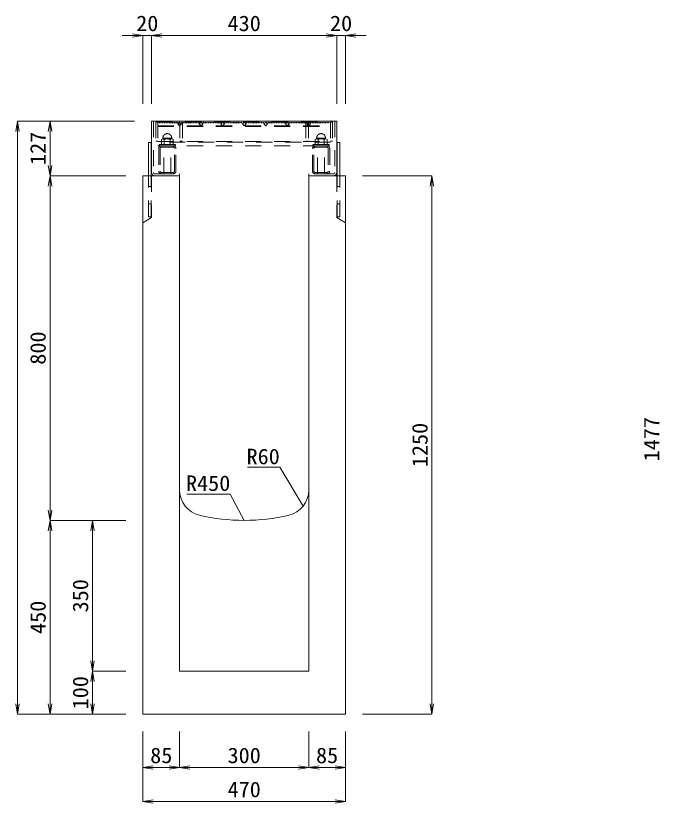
# Model space of a CAD drawing. Units: millimetres at full size; some dimension numbers follow another scale. Extents: x -734 to 58102, y 49499 to 87169.
# Drawn here: x 20780 to 22274, y 64844 to 66672 of the extents above; entities that cross this region are included whole.
import ezdxf
from ezdxf.enums import TextEntityAlignment as Align

# ---------------------------------------------------------------- set-up
doc = ezdxf.new("R2010")
doc.units = ezdxf.units.MM
doc.header["$LTSCALE"] = 50
doc.linetypes.add('USER1', pattern=[1.35, 0.75, -0.6])
for name, color, linetype, lineweight in [('寸法線', 7, 'Continuous', 13), ('引出線', 4, 'Continuous', 13), ('本体', 2, 'Continuous', 20), ('ｸﾞﾚｰﾁﾝｸﾞ', 7, 'USER1', 9)]:
    doc.layers.add(name, color=color, linetype=linetype, lineweight=lineweight)
doc.styles.add('ＭＳ 明朝', font='')
doc.styles.get('ＭＳ 明朝').set_extended_font_data('MS Mincho')

# ---------------------------------------------------------------- blocks, each defined once
blk = doc.blocks.new('open_arrow')
at = {"color": 0, "linetype": 'Continuous', "lineweight": -2}
blk.add_lwpolyline([(7.5, 1.25), (0, 0), (7.5, -1.25)], dxfattribs=at)

msp = doc.modelspace()

# ---------------------------------------------------------------- linework, layer by layer
at = {"layer": '寸法線'}
for p, q in [((21143.55, 66626.28), (21027.55, 66626.28)), ((21075.55, 66467.56), (21075.55, 66626.28)), ((21095.55, 66626.28), (21525.55, 66626.28)), ((21095.55, 66467.56), (21095.55, 66626.28)), ((21095.55, 66467.56), (21095.55, 66626.28)), ((21477.55, 66626.28), (21593.55, 66626.28)), ((21525.55, 66467.56), (21525.55, 66626.28)), ((21525.55, 66467.56), (21525.55, 66626.28)), ((21545.55, 66467.56), (21545.55, 66626.28)), ((20784.19, 65050.54), (20784.19, 66427.54)), ((21055.53, 66427.54), (20784.19, 66427.54)), ((20859.74, 66427.54), (20859.74, 66300.54)), ((21055.53, 66427.54), (20859.74, 66427.54)), ((20859.74, 66300.54), (20859.74, 65500.54)), ((21035.53, 66300.54), (20859.74, 66300.54)), ((21035.53, 66300.54), (20859.74, 66300.54)), ((21585.57, 66300.54), (21746.37, 66300.54)), ((21746.37, 66300.54), (21746.37, 65050.54)), ((21035.53, 65500.54), (20859.74, 65500.54)), ((20859.74, 65500.54), (20859.74, 65050.54)), ((21035.53, 65500.54), (20859.74, 65500.54)), ((20958.34, 65150.54), (20958.34, 65500.54)), ((21035.53, 65500.54), (20958.34, 65500.54)), ((21035.53, 65150.54), (20958.34, 65150.54)), ((20958.34, 65050.54), (20958.34, 65150.54)), ((21035.53, 65150.54), (20958.34, 65150.54)), ((21035.53, 65050.54), (20784.19, 65050.54)), ((21035.53, 65050.54), (20859.74, 65050.54)), ((21035.53, 65050.54), (20958.34, 65050.54)), ((21585.57, 65050.54), (21746.37, 65050.54)), ((21075.55, 65010.52), (21075.55, 64847.95)), ((21075.55, 65010.52), (21075.55, 64927)), ((21160.55, 65010.52), (21160.55, 64927)), ((21160.55, 65010.52), (21160.55, 64927)), ((21460.55, 65010.52), (21460.55, 64927)), ((21460.55, 65010.52), (21460.55, 64927)), ((21545.55, 65010.52), (21545.55, 64847.95)), ((21545.55, 65010.52), (21545.55, 64927)), ((21075.55, 64927), (21160.55, 64927)), ((21160.55, 64927), (21460.55, 64927)), ((21460.55, 64927), (21545.55, 64927)), ((21075.55, 64847.95), (21545.55, 64847.95))]:
    msp.add_line(p, q, dxfattribs=at)
at = {"layer": '引出線'}
for points in [[(21447.62, 65533.86), (21393.21, 65623.75), (21318.54, 65623.75)], [(21310.55, 65500.54), (21278.33, 65561.69), (21177.32, 65561.69)]]:
    msp.add_lwpolyline(points, dxfattribs=at)
at = {"layer": '本体'}
for p, q in [((21075.55, 66300.54), (21075.55, 65050.54)), ((21075.55, 66300.54), (21160.55, 66300.54)), ((21160.55, 65571.07), (21160.55, 66300.54)), ((21460.55, 65571.07), (21460.55, 66300.54)), ((21460.55, 66300.54), (21545.55, 66300.54)), ((21545.55, 65050.54), (21545.55, 66300.54)), ((21160.55, 65571.07), (21160.55, 65150.54)), ((21460.55, 65571.07), (21460.55, 65150.54)), ((21160.55, 65150.54), (21460.55, 65150.54)), ((21075.55, 65050.54), (21545.55, 65050.54))]:
    msp.add_line(p, q, dxfattribs=at)
at = {"layer": '本体', "linetype": 'USER1', "lineweight": 9}
for p, q in [((21095.56, 66300.54), (21095.56, 66203.54)), ((21525.56, 66300.54), (21525.56, 66203.54)), ((21075.56, 66191.04), (21095.56, 66203.54)), ((21545.56, 66191.04), (21525.56, 66203.54))]:
    msp.add_line(p, q, dxfattribs=at)
at = {"layer": '本体'}
for centre, radius, start, end in [((21220.55, 65571.07), 60, 180, 256.65785), ((21400.55, 65571.07), 60, 283.34237, 0), ((21310.55, 65950.54), 450, 256.65777, 283.34225)]:
    msp.add_arc(centre, radius, start, end, dxfattribs=at)
at = {"layer": 'ｸﾞﾚｰﾁﾝｸﾞ', "linetype": 'Continuous'}
for p, q in [((21095.55, 66427.54), (21525.55, 66427.54)), ((21095.55, 66308.17), (21095.55, 66427.54)), ((21525.55, 66300.54), (21525.55, 66427.54)), ((21094.55, 66377.54), (21088.55, 66377.54)), ((21088.55, 66300.54), (21088.55, 66377.54)), ((21094.55, 66300.54), (21094.55, 66377.54)), ((21526.55, 66377.54), (21532.55, 66377.54)), ((21526.55, 66300.54), (21526.55, 66377.54)), ((21532.55, 66300.54), (21532.55, 66377.54))]:
    msp.add_line(p, q, dxfattribs=at)
at = {"layer": 'ｸﾞﾚｰﾁﾝｸﾞ'}
for p, q in [((21100.05, 66427.54), (21100.05, 66308.04)), ((21105.55, 66425.04), (21105.55, 66381.04)), ((21110.05, 66425.04), (21110.05, 66381.04)), ((21110.05, 66425.04), (21110.05, 66370.04)), ((21110.05, 66416.54), (21511.05, 66416.54)), ((21110.05, 66415.04), (21511.05, 66415.04)), ((21113.25, 66425.04), (21114.15, 66422.94)), ((21114.15, 66422.94), (21115.05, 66425.04)), ((21117.05, 66425.04), (21117.95, 66422.94)), ((21117.95, 66422.94), (21118.85, 66425.04)), ((21120.85, 66425.04), (21121.75, 66422.94)), ((21121.75, 66422.94), (21122.65, 66425.04)), ((21124.65, 66425.04), (21125.55, 66422.94)), ((21125.55, 66422.94), (21126.45, 66425.04)), ((21128.45, 66425.04), (21129.35, 66422.94)), ((21129.35, 66422.94), (21130.25, 66425.04)), ((21132.25, 66425.04), (21133.15, 66422.94)), ((21133.15, 66422.94), (21134.05, 66425.04)), ((21136.05, 66425.04), (21136.95, 66422.94)), ((21136.95, 66422.94), (21137.85, 66425.04)), ((21139.85, 66425.04), (21140.75, 66422.94)), ((21140.75, 66422.94), (21141.65, 66425.04)), ((21143.65, 66425.04), (21144.55, 66422.94)), ((21144.55, 66422.94), (21145.45, 66425.04)), ((21147.45, 66425.04), (21148.35, 66422.94)), ((21148.35, 66422.94), (21149.25, 66425.04)), ((21151.25, 66425.04), (21152.15, 66422.94)), ((21152.15, 66422.94), (21153.05, 66425.04)), ((21155.05, 66425.04), (21155.95, 66422.94)), ((21155.95, 66422.94), (21156.85, 66425.04)), ((21160.55, 66425.04), (21156.31, 66420.8)), ((21156.31, 66420.8), (21160.55, 66416.56)), ((21164.79, 66420.8), (21160.55, 66425.04)), ((21160.55, 66416.56), (21164.79, 66420.8)), ((21160.55, 66416.56), (21161.05, 66417.06)), ((21161.05, 66425.04), (21161.05, 66381.04)), ((21165.55, 66425.04), (21166.45, 66422.94)), ((21166.45, 66422.94), (21167.35, 66425.04)), ((21167.05, 66425.04), (21167.05, 66381.04)), ((21169.35, 66425.04), (21170.25, 66422.94)), ((21170.25, 66422.94), (21171.15, 66425.04)), ((21173.15, 66425.04), (21174.05, 66422.94)), ((21174.05, 66422.94), (21174.95, 66425.04)), ((21176.95, 66425.04), (21177.85, 66422.94)), ((21177.85, 66422.94), (21178.75, 66425.04)), ((21180.75, 66425.04), (21181.65, 66422.94)), ((21181.65, 66422.94), (21182.55, 66425.04)), ((21184.55, 66425.04), (21185.45, 66422.94)), ((21185.45, 66422.94), (21186.35, 66425.04)), ((21188.35, 66425.04), (21189.25, 66422.94)), ((21189.25, 66422.94), (21190.15, 66425.04)), ((21192.15, 66425.04), (21193.05, 66422.94)), ((21193.05, 66422.94), (21193.95, 66425.04)), ((21195.95, 66425.04), (21196.85, 66422.94)), ((21196.85, 66422.94), (21197.75, 66425.04)), ((21199.75, 66425.04), (21200.65, 66422.94)), ((21200.65, 66422.94), (21201.55, 66425.04)), ((21203.55, 66425.04), (21204.45, 66422.94)), ((21204.45, 66422.94), (21205.35, 66425.04)), ((21210.55, 66425.04), (21206.31, 66420.8)), ((21206.31, 66420.8), (21210.55, 66416.56)), ((21214.8, 66420.8), (21210.55, 66425.04)), ((21210.55, 66416.56), (21214.8, 66420.8)), ((21215.55, 66425.04), (21216.45, 66422.94)), ((21216.45, 66422.94), (21217.35, 66425.04)), ((21219.35, 66425.04), (21220.25, 66422.94)), ((21220.25, 66422.94), (21221.15, 66425.04)), ((21223.15, 66425.04), (21224.05, 66422.94)), ((21224.05, 66422.94), (21224.95, 66425.04)), ((21226.95, 66425.04), (21227.85, 66422.94)), ((21227.85, 66422.94), (21228.75, 66425.04)), ((21230.75, 66425.04), (21231.65, 66422.94)), ((21231.65, 66422.94), (21232.55, 66425.04)), ((21234.55, 66425.04), (21235.45, 66422.94)), ((21235.45, 66422.94), (21236.35, 66425.04)), ((21238.35, 66425.04), (21239.25, 66422.94)), ((21239.25, 66422.94), (21240.15, 66425.04)), ((21242.15, 66425.04), (21243.05, 66422.94)), ((21243.05, 66422.94), (21243.95, 66425.04)), ((21245.95, 66425.04), (21246.85, 66422.94)), ((21246.85, 66422.94), (21247.75, 66425.04)), ((21249.75, 66425.04), (21250.65, 66422.94)), ((21250.65, 66422.94), (21251.55, 66425.04)), ((21253.55, 66425.04), (21254.45, 66422.94)), ((21254.45, 66422.94), (21255.35, 66425.04)), ((21260.55, 66425.04), (21256.31, 66420.8)), ((21256.31, 66420.8), (21260.55, 66416.56)), ((21264.8, 66420.8), (21260.55, 66425.04)), ((21260.55, 66416.56), (21264.8, 66420.8)), ((21265.55, 66425.04), (21266.45, 66422.94)), ((21266.45, 66422.94), (21267.35, 66425.04)), ((21269.35, 66425.04), (21270.25, 66422.94)), ((21270.25, 66422.94), (21271.15, 66425.04)), ((21273.15, 66425.04), (21274.05, 66422.94)), ((21274.05, 66422.94), (21274.95, 66425.04)), ((21276.95, 66425.04), (21277.85, 66422.94)), ((21277.85, 66422.94), (21278.75, 66425.04)), ((21280.75, 66425.04), (21281.65, 66422.94)), ((21281.65, 66422.94), (21282.55, 66425.04)), ((21284.55, 66425.04), (21285.45, 66422.94)), ((21285.45, 66422.94), (21286.35, 66425.04)), ((21288.35, 66425.04), (21289.25, 66422.94)), ((21289.25, 66422.94), (21290.15, 66425.04)), ((21292.15, 66425.04), (21293.05, 66422.94)), ((21293.05, 66422.94), (21293.95, 66425.04)), ((21295.95, 66425.04), (21296.85, 66422.94)), ((21296.85, 66422.94), (21297.75, 66425.04)), ((21299.75, 66425.04), (21300.65, 66422.94)), ((21300.65, 66422.94), (21301.55, 66425.04)), ((21303.55, 66425.04), (21304.45, 66422.94)), ((21304.45, 66422.94), (21305.35, 66425.04)), ((21310.55, 66425.04), (21306.31, 66420.8)), ((21306.31, 66420.8), (21310.55, 66416.56)), ((21310.55, 66425.04), (21314.8, 66420.8)), ((21314.8, 66420.8), (21310.55, 66416.56)), ((21316.65, 66422.94), (21315.75, 66425.04)), ((21317.55, 66425.04), (21316.65, 66422.94)), ((21320.45, 66422.94), (21319.55, 66425.04)), ((21321.35, 66425.04), (21320.45, 66422.94)), ((21324.25, 66422.94), (21323.35, 66425.04)), ((21325.15, 66425.04), (21324.25, 66422.94)), ((21328.05, 66422.94), (21327.15, 66425.04)), ((21328.95, 66425.04), (21328.05, 66422.94)), ((21331.85, 66422.94), (21330.95, 66425.04)), ((21332.75, 66425.04), (21331.85, 66422.94)), ((21335.65, 66422.94), (21334.75, 66425.04)), ((21336.55, 66425.04), (21335.65, 66422.94)), ((21339.45, 66422.94), (21338.55, 66425.04)), ((21340.35, 66425.04), (21339.45, 66422.94)), ((21343.25, 66422.94), (21342.35, 66425.04)), ((21344.15, 66425.04), (21343.25, 66422.94)), ((21347.05, 66422.94), (21346.15, 66425.04)), ((21347.95, 66425.04), (21347.05, 66422.94)), ((21350.85, 66422.94), (21349.95, 66425.04)), ((21351.75, 66425.04), (21350.85, 66422.94)), ((21354.65, 66422.94), (21353.75, 66425.04)), ((21355.55, 66425.04), (21354.65, 66422.94)), ((21356.31, 66420.8), (21360.55, 66425.04)), ((21360.55, 66416.56), (21356.31, 66420.8)), ((21360.55, 66425.04), (21364.79, 66420.8)), ((21364.79, 66420.8), (21360.55, 66416.56)), ((21366.65, 66422.94), (21365.75, 66425.04)), ((21367.55, 66425.04), (21366.65, 66422.94)), ((21370.45, 66422.94), (21369.55, 66425.04)), ((21371.35, 66425.04), (21370.45, 66422.94)), ((21374.25, 66422.94), (21373.35, 66425.04)), ((21375.15, 66425.04), (21374.25, 66422.94)), ((21378.05, 66422.94), (21377.15, 66425.04)), ((21378.95, 66425.04), (21378.05, 66422.94)), ((21381.85, 66422.94), (21380.95, 66425.04)), ((21382.75, 66425.04), (21381.85, 66422.94)), ((21385.65, 66422.94), (21384.75, 66425.04)), ((21386.55, 66425.04), (21385.65, 66422.94)), ((21389.45, 66422.94), (21388.55, 66425.04)), ((21390.35, 66425.04), (21389.45, 66422.94)), ((21393.25, 66422.94), (21392.35, 66425.04)), ((21394.15, 66425.04), (21393.25, 66422.94)), ((21397.05, 66422.94), (21396.15, 66425.04)), ((21397.95, 66425.04), (21397.05, 66422.94)), ((21400.85, 66422.94), (21399.95, 66425.04)), ((21401.75, 66425.04), (21400.85, 66422.94)), ((21404.65, 66422.94), (21403.75, 66425.04)), ((21405.55, 66425.04), (21404.65, 66422.94)), ((21406.31, 66420.8), (21410.55, 66425.04)), ((21410.55, 66416.56), (21406.31, 66420.8)), ((21410.55, 66425.04), (21414.79, 66420.8)), ((21414.79, 66420.8), (21410.55, 66416.56)), ((21416.65, 66422.94), (21415.75, 66425.04)), ((21417.55, 66425.04), (21416.65, 66422.94)), ((21420.45, 66422.94), (21419.55, 66425.04)), ((21421.35, 66425.04), (21420.45, 66422.94)), ((21424.25, 66422.94), (21423.35, 66425.04)), ((21425.15, 66425.04), (21424.25, 66422.94)), ((21428.05, 66422.94), (21427.15, 66425.04)), ((21428.95, 66425.04), (21428.05, 66422.94)), ((21431.85, 66422.94), (21430.95, 66425.04)), ((21432.75, 66425.04), (21431.85, 66422.94)), ((21435.65, 66422.94), (21434.75, 66425.04)), ((21436.55, 66425.04), (21435.65, 66422.94)), ((21439.45, 66422.94), (21438.55, 66425.04)), ((21440.35, 66425.04), (21439.45, 66422.94)), ((21443.25, 66422.94), (21442.35, 66425.04)), ((21444.15, 66425.04), (21443.25, 66422.94)), ((21447.05, 66422.94), (21446.15, 66425.04)), ((21447.95, 66425.04), (21447.05, 66422.94)), ((21450.85, 66422.94), (21449.95, 66425.04)), ((21451.75, 66425.04), (21450.85, 66422.94)), ((21454.65, 66422.94), (21453.75, 66425.04)), ((21454.05, 66425.04), (21454.05, 66381.04)), ((21455.55, 66425.04), (21454.65, 66422.94)), ((21456.31, 66420.8), (21460.55, 66425.04)), ((21460.55, 66416.56), (21456.31, 66420.8)), ((21460.05, 66425.04), (21460.05, 66381.04)), ((21460.55, 66416.56), (21460.05, 66417.06)), ((21460.55, 66425.04), (21464.8, 66420.8)), ((21464.8, 66420.8), (21460.55, 66416.56)), ((21465.15, 66422.94), (21464.25, 66425.04)), ((21466.05, 66425.04), (21465.15, 66422.94)), ((21468.95, 66422.94), (21468.05, 66425.04)), ((21469.85, 66425.04), (21468.95, 66422.94)), ((21472.75, 66422.94), (21471.85, 66425.04)), ((21473.65, 66425.04), (21472.75, 66422.94)), ((21476.55, 66422.94), (21475.65, 66425.04)), ((21477.45, 66425.04), (21476.55, 66422.94)), ((21480.35, 66422.94), (21479.45, 66425.04)), ((21481.25, 66425.04), (21480.35, 66422.94)), ((21484.15, 66422.94), (21483.25, 66425.04)), ((21485.05, 66425.04), (21484.15, 66422.94)), ((21487.95, 66422.94), (21487.05, 66425.04)), ((21488.85, 66425.04), (21487.95, 66422.94)), ((21491.75, 66422.94), (21490.85, 66425.04)), ((21492.65, 66425.04), (21491.75, 66422.94)), ((21495.55, 66422.94), (21494.65, 66425.04)), ((21496.45, 66425.04), (21495.55, 66422.94)), ((21499.35, 66422.94), (21498.45, 66425.04)), ((21500.25, 66425.04), (21499.35, 66422.94)), ((21503.15, 66422.94), (21502.25, 66425.04)), ((21504.05, 66425.04), (21503.15, 66422.94)), ((21506.95, 66422.94), (21506.05, 66425.04)), ((21507.85, 66425.04), (21506.95, 66422.94)), ((21511.05, 66425.04), (21511.05, 66381.04)), ((21511.05, 66425.04), (21511.05, 66370.04)), ((21515.55, 66425.04), (21515.55, 66381.04)), ((21521.05, 66427.54), (21521.05, 66308.04)), ((21105.55, 66381.04), (21110.05, 66381.04)), ((21110.05, 66380.04), (21511.05, 66380.04)), ((21511.05, 66378.54), (21110.05, 66378.54)), ((21118.2, 66384.84), (21121.67, 66386.04)), ((21118.2, 66373.04), (21118.2, 66384.84)), ((21121.67, 66388.04), (21142.44, 66388.04)), ((21121.67, 66386.04), (21121.67, 66388.04)), ((21121.67, 66386.04), (21125.13, 66384.84)), ((21142.44, 66386.04), (21121.67, 66386.04)), ((21125.13, 66384.84), (21132.05, 66386.04)), ((21125.13, 66373.04), (21125.13, 66384.84)), ((21132.05, 66386.04), (21138.98, 66384.84)), ((21138.98, 66384.84), (21142.44, 66386.04)), ((21138.98, 66384.84), (21138.98, 66373.04)), ((21142.44, 66388.04), (21142.44, 66386.04)), ((21142.44, 66386.04), (21145.9, 66384.84)), ((21145.9, 66384.84), (21145.9, 66373.04)), ((21161.05, 66381.04), (21167.05, 66381.04)), ((21460.05, 66381.04), (21454.05, 66381.04)), ((21478.66, 66386.04), (21475.2, 66384.84)), ((21475.2, 66384.84), (21475.2, 66373.04)), ((21499.44, 66388.04), (21478.66, 66388.04)), ((21478.66, 66388.04), (21478.66, 66386.04)), ((21482.13, 66384.84), (21478.66, 66386.04)), ((21478.66, 66386.04), (21499.44, 66386.04)), ((21489.05, 66386.04), (21482.13, 66384.84)), ((21482.13, 66384.84), (21482.13, 66373.04)), ((21495.98, 66384.84), (21489.05, 66386.04)), ((21499.44, 66386.04), (21495.98, 66384.84)), ((21495.98, 66373.04), (21495.98, 66384.84)), ((21499.44, 66386.04), (21499.44, 66388.04)), ((21502.9, 66384.84), (21499.44, 66386.04)), ((21502.9, 66373.04), (21502.9, 66384.84)), ((21515.55, 66381.04), (21511.05, 66381.04)), ((21110.05, 66370.04), (21511.05, 66370.04)), ((21112.05, 66363.64), (21112.05, 66311.44)), ((21113.05, 66373.04), (21151.05, 66373.04)), ((21113.05, 66373.04), (21132.05, 66373.04)), ((21113.05, 66370.04), (21113.05, 66373.04)), ((21151.05, 66370.04), (21113.05, 66370.04)), ((21115.25, 66363.64), (21115.25, 66311.44)), ((21117.55, 66369.98), (21117.55, 66366.71)), ((21132.05, 66373.04), (21118.2, 66373.04)), ((21145.65, 66370.04), (21118.45, 66370.04)), ((21145.65, 66366.84), (21118.45, 66366.84)), ((21145.65, 66370.04), (21118.46, 66370.04)), ((21124.05, 66305.04), (21124.05, 66370.04)), ((21124.05, 66370.04), (21140.05, 66370.04)), ((21132.05, 66373.04), (21125.13, 66373.04)), ((21145.9, 66373.04), (21132.05, 66373.04)), ((21140.05, 66305.04), (21140.05, 66370.04)), ((21146.55, 66369.98), (21146.55, 66366.71)), ((21148.85, 66311.44), (21148.85, 66363.64)), ((21151.05, 66373.04), (21151.05, 66370.04)), ((21152.05, 66311.44), (21152.05, 66363.64)), ((21469.05, 66311.44), (21469.05, 66363.64)), ((21508.05, 66373.04), (21470.05, 66373.04)), ((21470.05, 66373.04), (21470.05, 66370.04)), ((21470.05, 66370.04), (21508.05, 66370.04)), ((21472.25, 66311.44), (21472.25, 66363.64)), ((21474.55, 66369.98), (21474.55, 66366.71)), ((21475.2, 66373.04), (21489.05, 66373.04)), ((21475.45, 66370.04), (21502.65, 66370.04)), ((21475.45, 66370.04), (21502.65, 66370.04)), ((21475.45, 66366.84), (21502.65, 66366.84)), ((21481.05, 66305.04), (21481.05, 66370.04)), ((21497.05, 66370.04), (21481.05, 66370.04)), ((21489.05, 66373.04), (21502.9, 66373.04)), ((21508.05, 66373.04), (21489.05, 66373.04)), ((21489.05, 66373.04), (21495.98, 66373.04)), ((21497.05, 66305.04), (21497.05, 66370.04)), ((21503.55, 66369.98), (21503.55, 66366.71)), ((21505.85, 66363.64), (21505.85, 66311.44)), ((21508.05, 66370.04), (21508.05, 66373.04)), ((21509.05, 66363.64), (21509.05, 66311.44)), ((21103.05, 66305.04), (21160.55, 66305.04)), ((21117.55, 66308.37), (21117.55, 66305.1)), ((21118.45, 66308.24), (21145.65, 66308.24)), ((21118.45, 66305.04), (21145.65, 66305.04)), ((21146.55, 66308.37), (21146.55, 66305.1)), ((21160.55, 66305.04), (21160.55, 66300.54)), ((21518.05, 66305.04), (21460.55, 66305.04)), ((21460.55, 66305.04), (21460.55, 66300.54)), ((21474.55, 66308.37), (21474.55, 66305.1)), ((21502.65, 66308.24), (21475.45, 66308.24)), ((21502.65, 66305.04), (21475.45, 66305.04)), ((21503.55, 66308.37), (21503.55, 66305.1)), ((21088.55, 66205.54), (21088.55, 66300.54)), ((21094.55, 66205.54), (21094.55, 66300.54)), ((21526.55, 66205.54), (21526.55, 66300.54)), ((21532.55, 66205.54), (21532.55, 66300.54)), ((21088.55, 66275.54), (21094.55, 66275.54)), ((21526.55, 66275.54), (21532.55, 66275.54)), ((21088.55, 66235.54), (21094.55, 66235.54)), ((21526.55, 66235.54), (21532.55, 66235.54)), ((21094.55, 66205.54), (21088.55, 66205.54)), ((21526.55, 66205.54), (21532.55, 66205.54))]:
    msp.add_line(p, q, dxfattribs=at)
at = {"layer": 'ｸﾞﾚｰﾁﾝｸﾞ', "lineweight": 5}
msp.add_line((21105.55, 66425.04), (21515.55, 66425.04), dxfattribs=at)
at = {"layer": 'ｸﾞﾚｰﾁﾝｸﾞ'}
for centre, radius, start, end in [((21132.05, 66388.04), 10.25, 0, 180), ((21489.05, 66388.04), 10.25, 0, 180), ((21118.45, 66363.64), 6.4, 90, 180), ((21118.45, 66363.64), 3.2, 90, 180), ((21145.65, 66363.64), 6.4, 0, 90), ((21145.65, 66363.64), 3.2, 0, 90), ((21475.45, 66363.64), 6.4, 90, 180), ((21475.45, 66363.64), 3.2, 90, 180), ((21502.65, 66363.64), 6.4, 0, 90), ((21502.65, 66363.64), 3.2, 0, 90), ((21103.05, 66308.04), 7.5, 179.01874, 270), ((21103.05, 66308.04), 3, 180, 270), ((21118.45, 66311.44), 6.4, 180, 270), ((21118.45, 66311.44), 3.2, 180, 270), ((21145.65, 66311.44), 6.4, 270, 0), ((21145.65, 66311.44), 3.2, 270, 0), ((21475.45, 66311.44), 6.4, 180, 270), ((21475.45, 66311.44), 3.2, 180, 270), ((21502.65, 66311.44), 6.4, 270, 0), ((21502.65, 66311.44), 3.2, 270, 0), ((21518.05, 66308.04), 7.5, 270, 0), ((21518.05, 66308.04), 3, 270, 0)]:
    msp.add_arc(centre, radius, start, end, dxfattribs=at)

# ---------------------------------------------------------------- block references
at = {"layer": '寸法線', "xscale": 3.2, "yscale": 3.2}
for p, rotation in [((21075.55, 66626.28), 180), ((21525.55, 66626.28), 180), ((21525.55, 66626.28), 180), ((20784.19, 66427.54), 270), ((20859.74, 66427.54), 270), ((20859.74, 66300.54), 90), ((20859.74, 66300.54), 270), ((21746.37, 66300.54), 270), ((20859.74, 65500.54), 90), ((20859.74, 65500.54), 270), ((20958.34, 65500.54), 270), ((20958.34, 65150.54), 90), ((20958.34, 65150.54), 270), ((20784.19, 65050.54), 90), ((20859.74, 65050.54), 90), ((20958.34, 65050.54), 90), ((21746.37, 65050.54), 90), ((21160.55, 64927), 180), ((21460.55, 64927), 180), ((21545.55, 64927), 180), ((21545.55, 64847.95), 180)]:
    msp.add_blockref('open_arrow', p, dxfattribs=dict(at, rotation=rotation))
for p in [(21095.55, 66626.28), (21095.55, 66626.28), (21545.55, 66626.28), (21075.55, 64927), (21160.55, 64927), (21460.55, 64927), (21075.55, 64847.95)]:
    msp.add_blockref('open_arrow', p, dxfattribs=at)
at = {"layer": '引出線', "xscale": 0.0533, "yscale": 0.0533}
for p, rotation in [((21447.62, 65533.86), 121.2), ((21310.55, 65500.54), 117.8)]:
    msp.add_blockref('open_arrow', p, dxfattribs=dict(at, rotation=rotation))

# ---------------------------------------------------------------- texts
at = {"layer": '寸法線', "style": 'ＭＳ 明朝', "width": 1.05}
for s, p in [('20', (21085.55, 66654.3)), ('430', (21310.55, 66654.3)), ('20', (21535.55, 66654.3)), ('85', (21118.05, 64955.02)), ('300', (21310.55, 64955.02)), ('85', (21503.05, 64955.02)), ('470', (21310.55, 64875.97))]:
    msp.add_text(s, height=36.03, dxfattribs=at).set_placement(p, align=Align.MIDDLE_CENTER)
for s, p in [('127', (20831.72, 66364.04)), ('800', (20831.72, 65900.54)), ('1477', (22256.17, 65689.04)), ('1250', (21718.35, 65675.54)), ('350', (20930.32, 65325.54)), ('450', (20831.72, 65275.54)), ('100', (20930.32, 65100.54))]:
    msp.add_text(s, height=36.03, rotation=90, dxfattribs=at).set_placement(p, align=Align.MIDDLE_CENTER)
at = {"layer": '引出線', "style": 'ＭＳ 明朝', "width": 1.05}
for s, p in [('R60', (21393.21, 65666.95)), ('R450', (21278.33, 65604.89))]:
    msp.add_text(s, height=36.03, dxfattribs=at).set_placement(p, align=Align.TOP_RIGHT)

doc.saveas('drawing.dxf')
